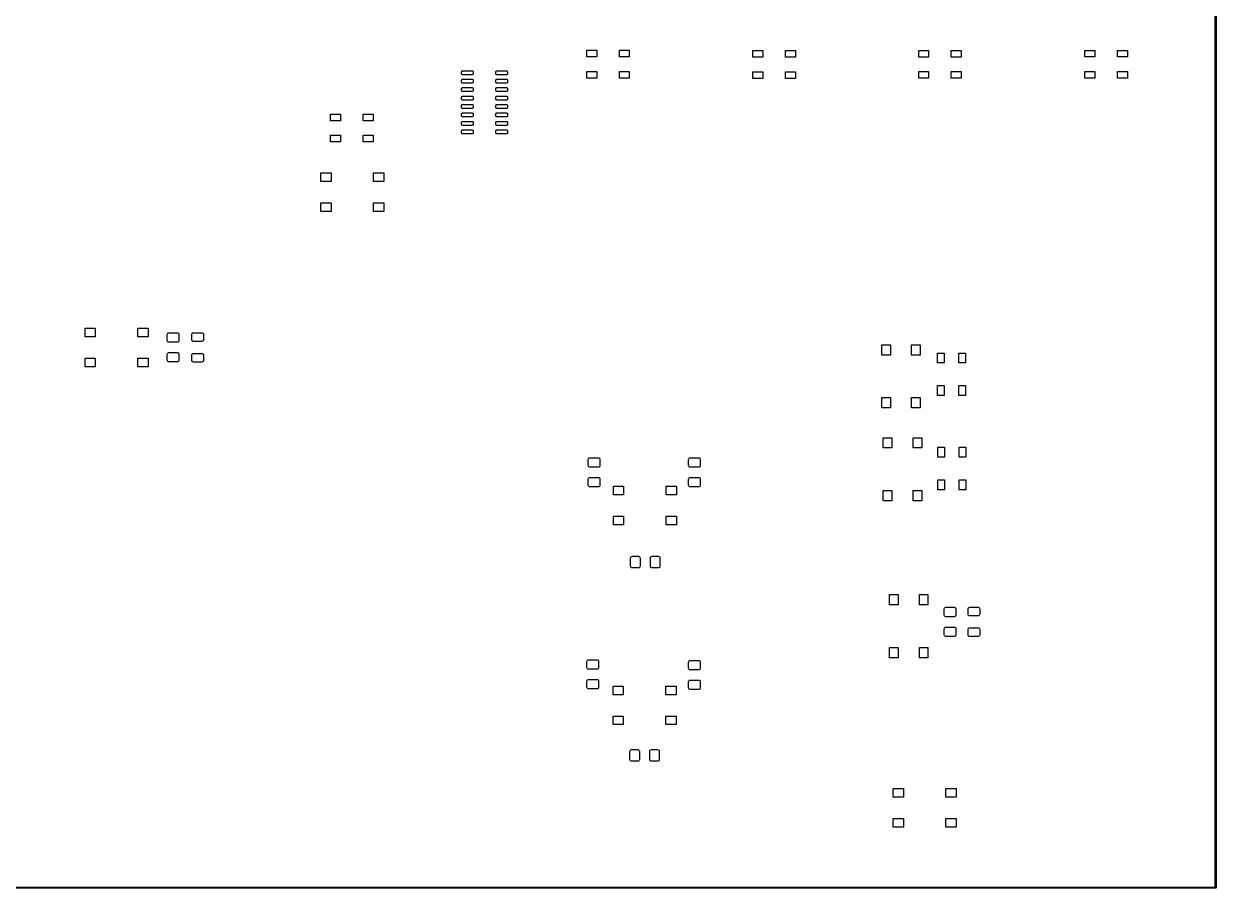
# Model space of a CAD drawing. Extents: x 119 to 479, y -311 to -51.
# Drawn here: x 299.5 to 479.1, y -311.1 to -181 of the extents above; entities that cross this region are included whole.
import ezdxf

# ---------------------------------------------------------------- set-up
doc = ezdxf.new("R2010")
doc.units = 0
doc.layers.add('BLACK', color=7, linetype='CONTINUOUS')

msp = doc.modelspace()

# ---------------------------------------------------------------- linework, layer by layer
at = {"layer": 'BLACK', "linetype": 'CONTINUOUS'}
for p, q in [((478.925, -310.925), (478.925, -51.075)), ((479.075, -51), (479.075, -311)), ((384.3, -185.97), (384.3, -184.97)), ((384.3, -184.97), (385.8, -184.97)), ((385.8, -185.97), (384.3, -185.97)), ((385.8, -184.97), (385.8, -185.97)), ((389.2, -185.97), (389.2, -184.97)), ((389.2, -184.97), (390.7, -184.97)), ((390.7, -185.97), (389.2, -185.97)), ((390.7, -184.97), (390.7, -185.97)), ((409.315, -186.01), (409.315, -185.01)), ((409.315, -185.01), (410.815, -185.01)), ((410.815, -186.01), (409.315, -186.01)), ((410.815, -185.01), (410.815, -186.01)), ((414.215, -186.01), (414.215, -185.01)), ((414.215, -185.01), (415.715, -185.01)), ((415.715, -186.01), (414.215, -186.01)), ((415.715, -185.01), (415.715, -186.01)), ((434.28, -185.99), (434.28, -184.99)), ((434.28, -184.99), (435.78, -184.99)), ((435.78, -185.99), (434.28, -185.99)), ((435.78, -184.99), (435.78, -185.99)), ((439.18, -185.99), (439.18, -184.99)), ((439.18, -184.99), (440.68, -184.99)), ((440.68, -185.99), (439.18, -185.99)), ((440.68, -184.99), (440.68, -185.99)), ((459.305, -185.985), (459.305, -184.985)), ((459.305, -184.985), (460.805, -184.985)), ((460.805, -185.985), (459.305, -185.985)), ((460.805, -184.985), (460.805, -185.985)), ((464.205, -185.985), (464.205, -184.985)), ((464.205, -184.985), (465.705, -184.985)), ((465.705, -185.985), (464.205, -185.985)), ((465.705, -184.985), (465.705, -185.985)), ((365.45, -188.205), (365.461, -188.148)), ((365.45, -188.505), (365.45, -188.205)), ((365.461, -188.562), (365.45, -188.505)), ((365.461, -188.148), (365.494, -188.099)), ((365.494, -188.099), (365.543, -188.066)), ((365.543, -188.066), (365.6, -188.055)), ((365.6, -188.055), (367.05, -188.055)), ((367.05, -188.055), (367.107, -188.066)), ((367.107, -188.066), (367.156, -188.099)), ((367.156, -188.099), (367.189, -188.148)), ((367.189, -188.148), (367.2, -188.205)), ((367.2, -188.505), (367.189, -188.562)), ((367.2, -188.205), (367.2, -188.505)), ((370.6, -188.205), (370.611, -188.148)), ((370.6, -188.505), (370.6, -188.205)), ((370.611, -188.562), (370.6, -188.505)), ((370.611, -188.148), (370.644, -188.099)), ((370.644, -188.099), (370.693, -188.066)), ((370.693, -188.066), (370.75, -188.055)), ((370.75, -188.055), (372.2, -188.055)), ((372.2, -188.055), (372.257, -188.066)), ((372.257, -188.066), (372.306, -188.099)), ((372.306, -188.099), (372.339, -188.148)), ((372.339, -188.148), (372.35, -188.205)), ((372.35, -188.505), (372.339, -188.562)), ((372.35, -188.205), (372.35, -188.505)), ((384.3, -189.17), (384.3, -188.17)), ((384.3, -188.17), (385.8, -188.17)), ((385.8, -188.17), (385.8, -189.17)), ((389.2, -189.17), (389.2, -188.17)), ((389.2, -188.17), (390.7, -188.17)), ((390.7, -188.17), (390.7, -189.17)), ((409.315, -189.21), (409.315, -188.21)), ((409.315, -188.21), (410.815, -188.21)), ((410.815, -188.21), (410.815, -189.21)), ((414.215, -189.21), (414.215, -188.21)), ((414.215, -188.21), (415.715, -188.21)), ((415.715, -188.21), (415.715, -189.21)), ((434.28, -189.19), (434.28, -188.19)), ((434.28, -188.19), (435.78, -188.19)), ((435.78, -188.19), (435.78, -189.19)), ((439.18, -189.19), (439.18, -188.19)), ((439.18, -188.19), (440.68, -188.19)), ((440.68, -188.19), (440.68, -189.19)), ((459.305, -189.185), (459.305, -188.185)), ((459.305, -188.185), (460.805, -188.185)), ((460.805, -188.185), (460.805, -189.185)), ((464.205, -189.185), (464.205, -188.185)), ((464.205, -188.185), (465.705, -188.185)), ((465.705, -188.185), (465.705, -189.185)), ((365.45, -189.475), (365.461, -189.418)), ((365.45, -189.775), (365.45, -189.475)), ((365.461, -189.832), (365.45, -189.775)), ((365.494, -188.611), (365.461, -188.562)), ((365.461, -189.418), (365.494, -189.369)), ((365.494, -189.881), (365.461, -189.832)), ((365.543, -188.644), (365.494, -188.611)), ((365.494, -189.369), (365.543, -189.336)), ((365.543, -189.914), (365.494, -189.881)), ((365.6, -188.655), (365.543, -188.644)), ((365.543, -189.336), (365.6, -189.325)), ((365.6, -189.925), (365.543, -189.914)), ((367.05, -188.655), (365.6, -188.655)), ((365.6, -189.325), (367.05, -189.325)), ((367.05, -189.925), (365.6, -189.925)), ((367.107, -188.644), (367.05, -188.655)), ((367.05, -189.325), (367.107, -189.336)), ((367.107, -189.914), (367.05, -189.925)), ((367.156, -188.611), (367.107, -188.644)), ((367.107, -189.336), (367.156, -189.369)), ((367.156, -189.881), (367.107, -189.914)), ((367.189, -188.562), (367.156, -188.611)), ((367.156, -189.369), (367.189, -189.418)), ((367.189, -189.832), (367.156, -189.881)), ((367.189, -189.418), (367.2, -189.475)), ((367.2, -189.775), (367.189, -189.832)), ((367.2, -189.475), (367.2, -189.775)), ((370.6, -189.475), (370.611, -189.418)), ((370.6, -189.775), (370.6, -189.475)), ((370.611, -189.832), (370.6, -189.775)), ((370.644, -188.611), (370.611, -188.562)), ((370.611, -189.418), (370.644, -189.369)), ((370.644, -189.881), (370.611, -189.832)), ((370.693, -188.644), (370.644, -188.611)), ((370.644, -189.369), (370.693, -189.336)), ((370.693, -189.914), (370.644, -189.881)), ((370.75, -188.655), (370.693, -188.644)), ((370.693, -189.336), (370.75, -189.325)), ((370.75, -189.925), (370.693, -189.914)), ((372.2, -188.655), (370.75, -188.655)), ((370.75, -189.325), (372.2, -189.325)), ((372.2, -189.925), (370.75, -189.925)), ((372.257, -188.644), (372.2, -188.655)), ((372.2, -189.325), (372.257, -189.336)), ((372.257, -189.914), (372.2, -189.925)), ((372.306, -188.611), (372.257, -188.644)), ((372.257, -189.336), (372.306, -189.369)), ((372.306, -189.881), (372.257, -189.914)), ((372.339, -188.562), (372.306, -188.611)), ((372.306, -189.369), (372.339, -189.418)), ((372.339, -189.832), (372.306, -189.881)), ((372.339, -189.418), (372.35, -189.475)), ((372.35, -189.775), (372.339, -189.832)), ((372.35, -189.475), (372.35, -189.775)), ((385.8, -189.17), (384.3, -189.17)), ((390.7, -189.17), (389.2, -189.17)), ((410.815, -189.21), (409.315, -189.21)), ((415.715, -189.21), (414.215, -189.21)), ((435.78, -189.19), (434.28, -189.19)), ((440.68, -189.19), (439.18, -189.19)), ((460.805, -189.185), (459.305, -189.185)), ((465.705, -189.185), (464.205, -189.185)), ((365.45, -190.745), (365.461, -190.688)), ((365.45, -191.045), (365.45, -190.745)), ((365.461, -191.102), (365.45, -191.045)), ((365.45, -192.015), (365.461, -191.958)), ((365.45, -192.315), (365.45, -192.015)), ((365.461, -190.688), (365.494, -190.639)), ((365.494, -191.151), (365.461, -191.102)), ((365.461, -191.958), (365.494, -191.909)), ((365.494, -190.639), (365.543, -190.606)), ((365.543, -191.184), (365.494, -191.151)), ((365.494, -191.909), (365.543, -191.876)), ((365.543, -190.606), (365.6, -190.595)), ((365.6, -191.195), (365.543, -191.184)), ((365.543, -191.876), (365.6, -191.865)), ((365.6, -190.595), (367.05, -190.595)), ((367.05, -191.195), (365.6, -191.195)), ((365.6, -191.865), (367.05, -191.865)), ((367.05, -190.595), (367.107, -190.606)), ((367.107, -191.184), (367.05, -191.195)), ((367.05, -191.865), (367.107, -191.876)), ((367.107, -190.606), (367.156, -190.639)), ((367.156, -191.151), (367.107, -191.184)), ((367.107, -191.876), (367.156, -191.909)), ((367.156, -190.639), (367.189, -190.688)), ((367.189, -191.102), (367.156, -191.151)), ((367.156, -191.909), (367.189, -191.958)), ((367.189, -190.688), (367.2, -190.745)), ((367.2, -191.045), (367.189, -191.102)), ((367.189, -191.958), (367.2, -192.015)), ((367.2, -190.745), (367.2, -191.045)), ((367.2, -192.015), (367.2, -192.315)), ((370.6, -190.745), (370.611, -190.688)), ((370.6, -191.045), (370.6, -190.745)), ((370.611, -191.102), (370.6, -191.045)), ((370.6, -192.015), (370.611, -191.958)), ((370.6, -192.315), (370.6, -192.015)), ((370.611, -190.688), (370.644, -190.639)), ((370.644, -191.151), (370.611, -191.102)), ((370.611, -191.958), (370.644, -191.909)), ((370.644, -190.639), (370.693, -190.606)), ((370.693, -191.184), (370.644, -191.151)), ((370.644, -191.909), (370.693, -191.876)), ((370.693, -190.606), (370.75, -190.595)), ((370.75, -191.195), (370.693, -191.184)), ((370.693, -191.876), (370.75, -191.865)), ((370.75, -190.595), (372.2, -190.595)), ((372.2, -191.195), (370.75, -191.195)), ((370.75, -191.865), (372.2, -191.865)), ((372.2, -190.595), (372.257, -190.606)), ((372.257, -191.184), (372.2, -191.195)), ((372.2, -191.865), (372.257, -191.876)), ((372.257, -190.606), (372.306, -190.639)), ((372.306, -191.151), (372.257, -191.184)), ((372.257, -191.876), (372.306, -191.909)), ((372.306, -190.639), (372.339, -190.688)), ((372.339, -191.102), (372.306, -191.151)), ((372.306, -191.909), (372.339, -191.958)), ((372.339, -190.688), (372.35, -190.745)), ((372.35, -191.045), (372.339, -191.102)), ((372.339, -191.958), (372.35, -192.015)), ((372.35, -190.745), (372.35, -191.045)), ((372.35, -192.015), (372.35, -192.315)), ((365.461, -192.372), (365.45, -192.315)), ((365.45, -193.285), (365.461, -193.228)), ((365.45, -193.585), (365.45, -193.285)), ((365.461, -193.642), (365.45, -193.585)), ((365.494, -192.421), (365.461, -192.372)), ((365.461, -193.228), (365.494, -193.179)), ((365.494, -193.691), (365.461, -193.642)), ((365.543, -192.454), (365.494, -192.421)), ((365.494, -193.179), (365.543, -193.146)), ((365.543, -193.724), (365.494, -193.691)), ((365.6, -192.465), (365.543, -192.454)), ((365.543, -193.146), (365.6, -193.135)), ((365.6, -193.735), (365.543, -193.724)), ((367.05, -192.465), (365.6, -192.465)), ((365.6, -193.135), (367.05, -193.135)), ((367.05, -193.735), (365.6, -193.735)), ((367.107, -192.454), (367.05, -192.465)), ((367.05, -193.135), (367.107, -193.146)), ((367.107, -193.724), (367.05, -193.735)), ((367.156, -192.421), (367.107, -192.454)), ((367.107, -193.146), (367.156, -193.179)), ((367.156, -193.691), (367.107, -193.724)), ((367.189, -192.372), (367.156, -192.421)), ((367.156, -193.179), (367.189, -193.228)), ((367.189, -193.642), (367.156, -193.691)), ((367.2, -192.315), (367.189, -192.372)), ((367.189, -193.228), (367.2, -193.285)), ((367.2, -193.585), (367.189, -193.642)), ((367.2, -193.285), (367.2, -193.585)), ((370.611, -192.372), (370.6, -192.315)), ((370.6, -193.285), (370.611, -193.228)), ((370.6, -193.585), (370.6, -193.285)), ((370.611, -193.642), (370.6, -193.585)), ((370.644, -192.421), (370.611, -192.372)), ((370.611, -193.228), (370.644, -193.179)), ((370.644, -193.691), (370.611, -193.642)), ((370.693, -192.454), (370.644, -192.421)), ((370.644, -193.179), (370.693, -193.146)), ((370.693, -193.724), (370.644, -193.691)), ((370.75, -192.465), (370.693, -192.454)), ((370.693, -193.146), (370.75, -193.135)), ((370.75, -193.735), (370.693, -193.724)), ((372.2, -192.465), (370.75, -192.465)), ((370.75, -193.135), (372.2, -193.135)), ((372.2, -193.735), (370.75, -193.735)), ((372.257, -192.454), (372.2, -192.465)), ((372.2, -193.135), (372.257, -193.146)), ((372.257, -193.724), (372.2, -193.735)), ((372.306, -192.421), (372.257, -192.454)), ((372.257, -193.146), (372.306, -193.179)), ((372.306, -193.691), (372.257, -193.724)), ((372.339, -192.372), (372.306, -192.421)), ((372.306, -193.179), (372.339, -193.228)), ((372.339, -193.642), (372.306, -193.691)), ((372.35, -192.315), (372.339, -192.372)), ((372.339, -193.228), (372.35, -193.285)), ((372.35, -193.585), (372.339, -193.642)), ((372.35, -193.285), (372.35, -193.585)), ((345.72, -195.57), (345.72, -194.57)), ((345.72, -194.57), (347.22, -194.57)), ((347.22, -195.57), (345.72, -195.57)), ((347.22, -194.57), (347.22, -195.57)), ((350.62, -195.57), (350.62, -194.57)), ((350.62, -194.57), (352.12, -194.57)), ((352.12, -195.57), (350.62, -195.57)), ((352.12, -194.57), (352.12, -195.57)), ((365.45, -194.555), (365.461, -194.498)), ((365.45, -194.855), (365.45, -194.555)), ((365.461, -194.912), (365.45, -194.855)), ((365.461, -194.498), (365.494, -194.449)), ((365.494, -194.961), (365.461, -194.912)), ((365.494, -194.449), (365.543, -194.416)), ((365.543, -194.994), (365.494, -194.961)), ((365.494, -195.719), (365.543, -195.686)), ((365.543, -194.416), (365.6, -194.405)), ((365.6, -195.005), (365.543, -194.994)), ((365.543, -195.686), (365.6, -195.675)), ((365.6, -194.405), (367.05, -194.405)), ((367.05, -195.005), (365.6, -195.005)), ((365.6, -195.675), (367.05, -195.675)), ((367.05, -194.405), (367.107, -194.416)), ((367.107, -194.994), (367.05, -195.005)), ((367.05, -195.675), (367.107, -195.686)), ((367.107, -194.416), (367.156, -194.449)), ((367.156, -194.961), (367.107, -194.994)), ((367.107, -195.686), (367.156, -195.719)), ((367.156, -194.449), (367.189, -194.498)), ((367.189, -194.912), (367.156, -194.961)), ((367.189, -194.498), (367.2, -194.555)), ((367.2, -194.855), (367.189, -194.912)), ((367.2, -194.555), (367.2, -194.855)), ((370.6, -194.555), (370.611, -194.498)), ((370.6, -194.855), (370.6, -194.555)), ((370.611, -194.912), (370.6, -194.855)), ((370.611, -194.498), (370.644, -194.449)), ((370.644, -194.961), (370.611, -194.912)), ((370.644, -194.449), (370.693, -194.416)), ((370.693, -194.994), (370.644, -194.961)), ((370.644, -195.719), (370.693, -195.686)), ((370.693, -194.416), (370.75, -194.405)), ((370.75, -195.005), (370.693, -194.994)), ((370.693, -195.686), (370.75, -195.675)), ((370.75, -194.405), (372.2, -194.405)), ((372.2, -195.005), (370.75, -195.005)), ((370.75, -195.675), (372.2, -195.675)), ((372.2, -194.405), (372.257, -194.416)), ((372.257, -194.994), (372.2, -195.005)), ((372.2, -195.675), (372.257, -195.686)), ((372.257, -194.416), (372.306, -194.449)), ((372.306, -194.961), (372.257, -194.994)), ((372.257, -195.686), (372.306, -195.719)), ((372.306, -194.449), (372.339, -194.498)), ((372.339, -194.912), (372.306, -194.961)), ((372.339, -194.498), (372.35, -194.555)), ((372.35, -194.855), (372.339, -194.912)), ((372.35, -194.555), (372.35, -194.855)), ((365.45, -195.825), (365.461, -195.768)), ((365.45, -196.125), (365.45, -195.825)), ((365.461, -196.182), (365.45, -196.125)), ((365.45, -197.095), (365.461, -197.038)), ((365.45, -197.395), (365.45, -197.095)), ((365.461, -197.452), (365.45, -197.395)), ((365.461, -195.768), (365.494, -195.719)), ((365.494, -196.231), (365.461, -196.182)), ((365.461, -197.038), (365.494, -196.989)), ((365.494, -197.501), (365.461, -197.452)), ((365.543, -196.264), (365.494, -196.231)), ((365.494, -196.989), (365.543, -196.956)), ((365.543, -197.534), (365.494, -197.501)), ((365.6, -196.275), (365.543, -196.264)), ((365.543, -196.956), (365.6, -196.945)), ((367.05, -196.275), (365.6, -196.275)), ((365.6, -196.945), (367.05, -196.945)), ((367.107, -196.264), (367.05, -196.275)), ((367.05, -196.945), (367.107, -196.956)), ((367.156, -196.231), (367.107, -196.264)), ((367.107, -196.956), (367.156, -196.989)), ((367.156, -197.501), (367.107, -197.534)), ((367.156, -195.719), (367.189, -195.768)), ((367.189, -196.182), (367.156, -196.231)), ((367.156, -196.989), (367.189, -197.038)), ((367.189, -197.452), (367.156, -197.501)), ((367.189, -195.768), (367.2, -195.825)), ((367.2, -196.125), (367.189, -196.182)), ((367.189, -197.038), (367.2, -197.095)), ((367.2, -197.395), (367.189, -197.452)), ((367.2, -195.825), (367.2, -196.125)), ((367.2, -197.095), (367.2, -197.395)), ((370.6, -195.825), (370.611, -195.768)), ((370.6, -196.125), (370.6, -195.825)), ((370.611, -196.182), (370.6, -196.125)), ((370.6, -197.095), (370.611, -197.038)), ((370.6, -197.395), (370.6, -197.095)), ((370.611, -197.452), (370.6, -197.395)), ((370.611, -195.768), (370.644, -195.719)), ((370.644, -196.231), (370.611, -196.182)), ((370.611, -197.038), (370.644, -196.989)), ((370.644, -197.501), (370.611, -197.452)), ((370.693, -196.264), (370.644, -196.231)), ((370.644, -196.989), (370.693, -196.956)), ((370.693, -197.534), (370.644, -197.501)), ((370.75, -196.275), (370.693, -196.264)), ((370.693, -196.956), (370.75, -196.945)), ((372.2, -196.275), (370.75, -196.275)), ((370.75, -196.945), (372.2, -196.945)), ((372.257, -196.264), (372.2, -196.275)), ((372.2, -196.945), (372.257, -196.956)), ((372.306, -196.231), (372.257, -196.264)), ((372.257, -196.956), (372.306, -196.989)), ((372.306, -197.501), (372.257, -197.534)), ((372.306, -195.719), (372.339, -195.768)), ((372.339, -196.182), (372.306, -196.231)), ((372.306, -196.989), (372.339, -197.038)), ((372.339, -197.452), (372.306, -197.501)), ((372.339, -195.768), (372.35, -195.825)), ((372.35, -196.125), (372.339, -196.182)), ((372.339, -197.038), (372.35, -197.095)), ((372.35, -197.395), (372.339, -197.452)), ((372.35, -195.825), (372.35, -196.125)), ((372.35, -197.095), (372.35, -197.395)), ((345.72, -198.77), (345.72, -197.77)), ((345.72, -197.77), (347.22, -197.77)), ((347.22, -198.77), (345.72, -198.77)), ((347.22, -197.77), (347.22, -198.77)), ((350.62, -198.77), (350.62, -197.77)), ((350.62, -197.77), (352.12, -197.77)), ((352.12, -198.77), (350.62, -198.77)), ((352.12, -197.77), (352.12, -198.77)), ((365.6, -197.545), (365.543, -197.534)), ((367.05, -197.545), (365.6, -197.545)), ((367.107, -197.534), (367.05, -197.545)), ((370.75, -197.545), (370.693, -197.534)), ((372.2, -197.545), (370.75, -197.545)), ((372.257, -197.534), (372.2, -197.545)), ((344.23, -204.73), (344.23, -203.43)), ((344.23, -203.43), (345.78, -203.43)), ((345.78, -203.43), (345.78, -204.73)), ((352.18, -204.73), (352.18, -203.43)), ((352.18, -203.43), (353.73, -203.43)), ((353.73, -203.43), (353.73, -204.73)), ((345.78, -204.73), (344.23, -204.73)), ((353.73, -204.73), (352.18, -204.73)), ((344.23, -209.23), (344.23, -207.93)), ((344.23, -207.93), (345.78, -207.93)), ((345.78, -207.93), (345.78, -209.23)), ((352.18, -209.23), (352.18, -207.93)), ((352.18, -207.93), (353.73, -207.93)), ((353.73, -207.93), (353.73, -209.23)), ((345.78, -209.23), (344.23, -209.23)), ((353.73, -209.23), (352.18, -209.23)), ((308.738, -228.102), (308.738, -226.802)), ((308.738, -226.802), (310.288, -226.802)), ((310.288, -226.802), (310.288, -228.102)), ((316.688, -228.102), (316.688, -226.802)), ((316.688, -226.802), (318.238, -226.802)), ((318.238, -226.802), (318.238, -228.102)), ((321.125, -227.738), (321.144, -227.642)), ((321.125, -228.662), (321.125, -227.738)), ((321.144, -227.642), (321.198, -227.561)), ((321.198, -227.561), (321.279, -227.507)), ((321.279, -227.507), (321.375, -227.487)), ((321.375, -227.487), (322.625, -227.487)), ((322.625, -227.487), (322.721, -227.507)), ((322.721, -227.507), (322.802, -227.561)), ((322.802, -227.561), (322.856, -227.642)), ((322.856, -227.642), (322.875, -227.738)), ((322.875, -227.738), (322.875, -228.662)), ((324.825, -227.75), (324.844, -227.654)), ((324.825, -228.55), (324.825, -227.75)), ((324.844, -227.654), (324.898, -227.573)), ((324.898, -227.573), (324.979, -227.519)), ((324.979, -227.519), (325.075, -227.5)), ((325.075, -227.5), (326.325, -227.5)), ((326.325, -227.5), (326.421, -227.519)), ((326.421, -227.519), (326.502, -227.573)), ((326.502, -227.573), (326.556, -227.654)), ((326.556, -227.654), (326.575, -227.75)), ((326.575, -227.75), (326.575, -228.55)), ((310.288, -228.102), (308.738, -228.102)), ((318.238, -228.102), (316.688, -228.102)), ((321.144, -228.758), (321.125, -228.662)), ((321.198, -228.839), (321.144, -228.758)), ((321.279, -228.893), (321.198, -228.839)), ((321.375, -228.912), (321.279, -228.893)), ((322.625, -228.912), (321.375, -228.912)), ((322.721, -228.893), (322.625, -228.912)), ((322.802, -228.839), (322.721, -228.893)), ((322.856, -228.758), (322.802, -228.839)), ((322.875, -228.662), (322.856, -228.758)), ((324.844, -228.646), (324.825, -228.55)), ((324.898, -228.727), (324.844, -228.646)), ((324.979, -228.781), (324.898, -228.727)), ((325.075, -228.8), (324.979, -228.781)), ((326.325, -228.8), (325.075, -228.8)), ((326.421, -228.781), (326.325, -228.8)), ((326.502, -228.727), (326.421, -228.781)), ((326.556, -228.646), (326.502, -228.727)), ((326.575, -228.55), (326.556, -228.646)), ((428.72, -230.84), (428.72, -229.29)), ((428.72, -229.29), (430.02, -229.29)), ((430.02, -229.29), (430.02, -230.84)), ((433.22, -230.84), (433.22, -229.29)), ((433.22, -229.29), (434.52, -229.29)), ((434.52, -229.29), (434.52, -230.84)), ((308.738, -232.602), (308.738, -231.302)), ((308.738, -231.302), (310.288, -231.302)), ((310.288, -231.302), (310.288, -232.602)), ((316.688, -232.602), (316.688, -231.302)), ((316.688, -231.302), (318.238, -231.302)), ((318.238, -231.302), (318.238, -232.602)), ((321.125, -230.713), (321.144, -230.617)), ((321.125, -231.637), (321.125, -230.713)), ((321.144, -230.617), (321.198, -230.536)), ((321.198, -230.536), (321.279, -230.482)), ((321.279, -230.482), (321.375, -230.462)), ((321.375, -230.462), (322.625, -230.462)), ((322.625, -230.462), (322.721, -230.482)), ((322.721, -230.482), (322.802, -230.536)), ((322.802, -230.536), (322.856, -230.617)), ((322.856, -230.617), (322.875, -230.713)), ((322.875, -230.713), (322.875, -231.637)), ((324.825, -230.85), (324.844, -230.754)), ((324.825, -231.65), (324.825, -230.85)), ((324.844, -230.754), (324.898, -230.673)), ((324.898, -230.673), (324.979, -230.619)), ((324.979, -230.619), (325.075, -230.6)), ((325.075, -230.6), (326.325, -230.6)), ((326.325, -230.6), (326.421, -230.619)), ((326.421, -230.619), (326.502, -230.673)), ((326.502, -230.673), (326.556, -230.754)), ((326.556, -230.754), (326.575, -230.85)), ((326.575, -230.85), (326.575, -231.65)), ((430.02, -230.84), (428.72, -230.84)), ((434.52, -230.84), (433.22, -230.84)), ((437.13, -232.04), (437.13, -230.54)), ((437.13, -230.54), (438.13, -230.54)), ((438.13, -230.54), (438.13, -232.04)), ((440.33, -232.04), (440.33, -230.54)), ((440.33, -230.54), (441.33, -230.54)), ((441.33, -230.54), (441.33, -232.04)), ((310.288, -232.602), (308.738, -232.602)), ((318.238, -232.602), (316.688, -232.602)), ((321.144, -231.733), (321.125, -231.637)), ((321.198, -231.814), (321.144, -231.733)), ((321.279, -231.868), (321.198, -231.814)), ((321.375, -231.887), (321.279, -231.868)), ((322.625, -231.887), (321.375, -231.887)), ((322.721, -231.868), (322.625, -231.887)), ((322.802, -231.814), (322.721, -231.868)), ((322.856, -231.733), (322.802, -231.814)), ((322.875, -231.637), (322.856, -231.733)), ((324.844, -231.746), (324.825, -231.65)), ((324.898, -231.827), (324.844, -231.746)), ((324.979, -231.881), (324.898, -231.827)), ((325.075, -231.9), (324.979, -231.881)), ((326.325, -231.9), (325.075, -231.9)), ((326.421, -231.881), (326.325, -231.9)), ((326.502, -231.827), (326.421, -231.881)), ((326.556, -231.746), (326.502, -231.827)), ((326.575, -231.65), (326.556, -231.746)), ((438.13, -232.04), (437.13, -232.04)), ((441.33, -232.04), (440.33, -232.04)), ((437.13, -236.94), (437.13, -235.44)), ((437.13, -235.44), (438.13, -235.44)), ((438.13, -236.94), (437.13, -236.94)), ((438.13, -235.44), (438.13, -236.94)), ((440.33, -236.94), (440.33, -235.44)), ((440.33, -235.44), (441.33, -235.44)), ((441.33, -236.94), (440.33, -236.94)), ((441.33, -235.44), (441.33, -236.94)), ((428.72, -238.79), (428.72, -237.24)), ((428.72, -237.24), (430.02, -237.24)), ((430.02, -238.79), (428.72, -238.79)), ((430.02, -237.24), (430.02, -238.79)), ((433.22, -238.79), (433.22, -237.24)), ((433.22, -237.24), (434.52, -237.24)), ((434.52, -238.79), (433.22, -238.79)), ((434.52, -237.24), (434.52, -238.79)), ((428.95, -244.83), (428.95, -243.28)), ((428.95, -243.28), (430.25, -243.28)), ((430.25, -243.28), (430.25, -244.83)), ((433.45, -244.83), (433.45, -243.28)), ((433.45, -243.28), (434.75, -243.28)), ((434.75, -243.28), (434.75, -244.83)), ((430.25, -244.83), (428.95, -244.83)), ((434.75, -244.83), (433.45, -244.83)), ((437.17, -246.21), (437.17, -244.71)), ((437.17, -244.71), (438.17, -244.71)), ((438.17, -244.71), (438.17, -246.21)), ((440.37, -246.21), (440.37, -244.71)), ((440.37, -244.71), (441.37, -244.71)), ((441.37, -244.71), (441.37, -246.21)), ((384.525, -246.55), (384.544, -246.454)), ((384.525, -247.475), (384.525, -246.55)), ((384.544, -247.571), (384.525, -247.475)), ((384.544, -246.454), (384.598, -246.373)), ((384.598, -247.652), (384.544, -247.571)), ((384.598, -246.373), (384.679, -246.319)), ((384.679, -247.706), (384.598, -247.652)), ((384.679, -246.319), (384.775, -246.3)), ((384.775, -247.725), (384.679, -247.706)), ((384.775, -246.3), (386.025, -246.3)), ((386.025, -247.725), (384.775, -247.725)), ((386.025, -246.3), (386.121, -246.319)), ((386.121, -247.706), (386.025, -247.725)), ((386.121, -246.319), (386.202, -246.373)), ((386.202, -247.652), (386.121, -247.706)), ((386.202, -246.373), (386.256, -246.454)), ((386.256, -247.571), (386.202, -247.652)), ((386.256, -246.454), (386.275, -246.55)), ((386.275, -247.475), (386.256, -247.571)), ((386.275, -246.55), (386.275, -247.475)), ((399.625, -246.55), (399.644, -246.454)), ((399.625, -247.475), (399.625, -246.55)), ((399.644, -247.571), (399.625, -247.475)), ((399.644, -246.454), (399.698, -246.373)), ((399.698, -247.652), (399.644, -247.571)), ((399.698, -246.373), (399.779, -246.319)), ((399.779, -247.706), (399.698, -247.652)), ((399.779, -246.319), (399.875, -246.3)), ((399.875, -247.725), (399.779, -247.706)), ((399.875, -246.3), (401.125, -246.3)), ((401.125, -247.725), (399.875, -247.725)), ((401.125, -246.3), (401.221, -246.319)), ((401.221, -247.706), (401.125, -247.725)), ((401.221, -246.319), (401.302, -246.373)), ((401.302, -247.652), (401.221, -247.706)), ((401.302, -246.373), (401.356, -246.454)), ((401.356, -247.571), (401.302, -247.652)), ((401.356, -246.454), (401.375, -246.55)), ((401.375, -247.475), (401.356, -247.571)), ((401.375, -246.55), (401.375, -247.475)), ((438.17, -246.21), (437.17, -246.21)), ((441.37, -246.21), (440.37, -246.21)), ((384.525, -249.525), (384.544, -249.429)), ((384.525, -250.45), (384.525, -249.525)), ((384.544, -249.429), (384.598, -249.348)), ((384.598, -249.348), (384.679, -249.294)), ((384.679, -249.294), (384.775, -249.275)), ((384.775, -249.275), (386.025, -249.275)), ((386.025, -249.275), (386.121, -249.294)), ((386.121, -249.294), (386.202, -249.348)), ((386.202, -249.348), (386.256, -249.429)), ((386.256, -249.429), (386.275, -249.525)), ((386.275, -249.525), (386.275, -250.45)), ((399.625, -249.525), (399.644, -249.429)), ((399.625, -250.45), (399.625, -249.525)), ((399.644, -249.429), (399.698, -249.348)), ((399.698, -249.348), (399.779, -249.294)), ((399.779, -249.294), (399.875, -249.275)), ((399.875, -249.275), (401.125, -249.275)), ((401.125, -249.275), (401.221, -249.294)), ((401.221, -249.294), (401.302, -249.348)), ((401.302, -249.348), (401.356, -249.429)), ((401.356, -249.429), (401.375, -249.525)), ((401.375, -249.525), (401.375, -250.45)), ((384.544, -250.546), (384.525, -250.45)), ((384.598, -250.627), (384.544, -250.546)), ((384.679, -250.681), (384.598, -250.627)), ((384.775, -250.7), (384.679, -250.681)), ((386.025, -250.7), (384.775, -250.7)), ((386.121, -250.681), (386.025, -250.7)), ((386.202, -250.627), (386.121, -250.681)), ((386.256, -250.546), (386.202, -250.627)), ((386.275, -250.45), (386.256, -250.546)), ((388.3, -251.9), (388.3, -250.6)), ((388.3, -250.6), (389.85, -250.6)), ((389.85, -250.6), (389.85, -251.9)), ((396.25, -251.9), (396.25, -250.6)), ((396.25, -250.6), (397.8, -250.6)), ((397.8, -250.6), (397.8, -251.9)), ((399.644, -250.546), (399.625, -250.45)), ((399.698, -250.627), (399.644, -250.546)), ((399.779, -250.681), (399.698, -250.627)), ((399.875, -250.7), (399.779, -250.681)), ((401.125, -250.7), (399.875, -250.7)), ((401.221, -250.681), (401.125, -250.7)), ((401.302, -250.627), (401.221, -250.681)), ((401.356, -250.546), (401.302, -250.627)), ((401.375, -250.45), (401.356, -250.546)), ((428.95, -252.78), (428.95, -251.23)), ((428.95, -251.23), (430.25, -251.23)), ((430.25, -251.23), (430.25, -252.78)), ((433.45, -252.78), (433.45, -251.23)), ((433.45, -251.23), (434.75, -251.23)), ((434.75, -251.23), (434.75, -252.78)), ((437.17, -251.11), (437.17, -249.61)), ((437.17, -249.61), (438.17, -249.61)), ((438.17, -251.11), (437.17, -251.11)), ((438.17, -249.61), (438.17, -251.11)), ((440.37, -251.11), (440.37, -249.61)), ((440.37, -249.61), (441.37, -249.61)), ((441.37, -251.11), (440.37, -251.11)), ((441.37, -249.61), (441.37, -251.11)), ((389.85, -251.9), (388.3, -251.9)), ((397.8, -251.9), (396.25, -251.9)), ((430.25, -252.78), (428.95, -252.78)), ((434.75, -252.78), (433.45, -252.78)), ((388.3, -256.4), (388.3, -255.1)), ((388.3, -255.1), (389.85, -255.1)), ((389.85, -256.4), (388.3, -256.4)), ((389.85, -255.1), (389.85, -256.4)), ((396.25, -256.4), (396.25, -255.1)), ((396.25, -255.1), (397.8, -255.1)), ((397.8, -256.4), (396.25, -256.4)), ((397.8, -255.1), (397.8, -256.4)), ((390.9, -261.375), (390.919, -261.279)), ((390.9, -262.625), (390.9, -261.375)), ((390.919, -261.279), (390.973, -261.198)), ((390.973, -261.198), (391.054, -261.144)), ((391.054, -261.144), (391.15, -261.125)), ((391.15, -261.125), (392.075, -261.125)), ((392.075, -261.125), (392.171, -261.144)), ((392.171, -261.144), (392.252, -261.198)), ((392.252, -261.198), (392.306, -261.279)), ((392.306, -261.279), (392.325, -261.375)), ((392.325, -261.375), (392.325, -262.625)), ((393.875, -261.375), (393.894, -261.279)), ((393.875, -262.625), (393.875, -261.375)), ((393.894, -261.279), (393.948, -261.198)), ((393.948, -261.198), (394.029, -261.144)), ((394.029, -261.144), (394.125, -261.125)), ((394.125, -261.125), (395.05, -261.125)), ((395.05, -261.125), (395.146, -261.144)), ((395.146, -261.144), (395.227, -261.198)), ((395.227, -261.198), (395.281, -261.279)), ((395.281, -261.279), (395.3, -261.375)), ((395.3, -261.375), (395.3, -262.625)), ((390.919, -262.721), (390.9, -262.625)), ((390.973, -262.802), (390.919, -262.721)), ((391.054, -262.856), (390.973, -262.802)), ((391.15, -262.875), (391.054, -262.856)), ((392.075, -262.875), (391.15, -262.875)), ((392.171, -262.856), (392.075, -262.875)), ((392.252, -262.802), (392.171, -262.856)), ((392.306, -262.721), (392.252, -262.802)), ((392.325, -262.625), (392.306, -262.721)), ((393.894, -262.721), (393.875, -262.625)), ((393.948, -262.802), (393.894, -262.721)), ((394.029, -262.856), (393.948, -262.802)), ((394.125, -262.875), (394.029, -262.856)), ((395.05, -262.875), (394.125, -262.875)), ((395.146, -262.856), (395.05, -262.875)), ((395.227, -262.802), (395.146, -262.856)), ((395.281, -262.721), (395.227, -262.802)), ((395.3, -262.625), (395.281, -262.721)), ((429.88, -268.45), (429.88, -266.9)), ((429.88, -266.9), (431.18, -266.9)), ((431.18, -266.9), (431.18, -268.45)), ((434.38, -268.45), (434.38, -266.9)), ((434.38, -266.9), (435.68, -266.9)), ((435.68, -266.9), (435.68, -268.45)), ((431.18, -268.45), (429.88, -268.45)), ((435.68, -268.45), (434.38, -268.45)), ((438.125, -269.05), (438.144, -268.954)), ((438.125, -269.975), (438.125, -269.05)), ((438.144, -268.954), (438.198, -268.873)), ((438.198, -268.873), (438.279, -268.819)), ((438.279, -268.819), (438.375, -268.8)), ((438.375, -268.8), (439.625, -268.8)), ((439.625, -268.8), (439.721, -268.819)), ((439.721, -268.819), (439.802, -268.873)), ((439.802, -268.873), (439.856, -268.954)), ((439.856, -268.954), (439.875, -269.05)), ((439.875, -269.05), (439.875, -269.975)), ((441.725, -269.05), (441.744, -268.954)), ((441.725, -269.85), (441.725, -269.05)), ((441.744, -268.954), (441.798, -268.873)), ((441.798, -268.873), (441.879, -268.819)), ((441.879, -268.819), (441.975, -268.8)), ((441.975, -268.8), (443.225, -268.8)), ((443.225, -268.8), (443.321, -268.819)), ((443.321, -268.819), (443.402, -268.873)), ((443.402, -268.873), (443.456, -268.954)), ((443.456, -268.954), (443.475, -269.05)), ((443.475, -269.05), (443.475, -269.85)), ((438.144, -270.071), (438.125, -269.975)), ((438.198, -270.152), (438.144, -270.071)), ((438.279, -270.206), (438.198, -270.152)), ((438.375, -270.225), (438.279, -270.206)), ((439.625, -270.225), (438.375, -270.225)), ((439.721, -270.206), (439.625, -270.225)), ((439.802, -270.152), (439.721, -270.206)), ((439.856, -270.071), (439.802, -270.152)), ((439.875, -269.975), (439.856, -270.071)), ((441.744, -269.946), (441.725, -269.85)), ((441.798, -270.027), (441.744, -269.946)), ((441.879, -270.081), (441.798, -270.027)), ((441.975, -270.1), (441.879, -270.081)), ((443.225, -270.1), (441.975, -270.1)), ((443.321, -270.081), (443.225, -270.1)), ((443.402, -270.027), (443.321, -270.081)), ((443.456, -269.946), (443.402, -270.027)), ((443.475, -269.85), (443.456, -269.946)), ((438.125, -272.025), (438.144, -271.929)), ((438.125, -272.95), (438.125, -272.025)), ((438.144, -271.929), (438.198, -271.848)), ((438.198, -271.848), (438.279, -271.794)), ((438.279, -271.794), (438.375, -271.775)), ((438.375, -271.775), (439.625, -271.775)), ((439.625, -271.775), (439.721, -271.794)), ((439.721, -271.794), (439.802, -271.848)), ((439.802, -271.848), (439.856, -271.929)), ((439.856, -271.929), (439.875, -272.025)), ((439.875, -272.025), (439.875, -272.95)), ((441.725, -272.15), (441.744, -272.054)), ((441.725, -272.95), (441.725, -272.15)), ((441.744, -272.054), (441.798, -271.973)), ((441.798, -271.973), (441.879, -271.919)), ((441.879, -271.919), (441.975, -271.9)), ((441.975, -271.9), (443.225, -271.9)), ((443.225, -271.9), (443.321, -271.919)), ((443.321, -271.919), (443.402, -271.973)), ((443.402, -271.973), (443.456, -272.054)), ((443.456, -272.054), (443.475, -272.15)), ((443.475, -272.15), (443.475, -272.95)), ((438.144, -273.046), (438.125, -272.95)), ((438.198, -273.127), (438.144, -273.046)), ((438.279, -273.181), (438.198, -273.127)), ((438.375, -273.2), (438.279, -273.181)), ((439.625, -273.2), (438.375, -273.2)), ((439.721, -273.181), (439.625, -273.2)), ((439.802, -273.127), (439.721, -273.181)), ((439.856, -273.046), (439.802, -273.127)), ((439.875, -272.95), (439.856, -273.046)), ((441.744, -273.046), (441.725, -272.95)), ((441.798, -273.127), (441.744, -273.046)), ((441.879, -273.181), (441.798, -273.127)), ((441.975, -273.2), (441.879, -273.181)), ((443.225, -273.2), (441.975, -273.2)), ((443.321, -273.181), (443.225, -273.2)), ((443.402, -273.127), (443.321, -273.181)), ((443.456, -273.046), (443.402, -273.127)), ((443.475, -272.95), (443.456, -273.046)), ((429.88, -276.4), (429.88, -274.85)), ((429.88, -274.85), (431.18, -274.85)), ((431.18, -276.4), (429.88, -276.4)), ((431.18, -274.85), (431.18, -276.4)), ((434.38, -276.4), (434.38, -274.85)), ((434.38, -274.85), (435.68, -274.85)), ((435.68, -276.4), (434.38, -276.4)), ((435.68, -274.85), (435.68, -276.4)), ((384.325, -276.95), (384.344, -276.854)), ((384.325, -277.875), (384.325, -276.95)), ((384.344, -277.971), (384.325, -277.875)), ((384.344, -276.854), (384.398, -276.773)), ((384.398, -278.052), (384.344, -277.971)), ((384.398, -276.773), (384.479, -276.719)), ((384.479, -278.106), (384.398, -278.052)), ((384.479, -276.719), (384.575, -276.7)), ((384.575, -278.125), (384.479, -278.106)), ((384.575, -276.7), (385.825, -276.7)), ((385.825, -278.125), (384.575, -278.125)), ((385.825, -276.7), (385.921, -276.719)), ((385.921, -278.106), (385.825, -278.125)), ((385.921, -276.719), (386.002, -276.773)), ((386.002, -278.052), (385.921, -278.106)), ((386.002, -276.773), (386.056, -276.854)), ((386.056, -277.971), (386.002, -278.052)), ((386.056, -276.854), (386.075, -276.95)), ((386.075, -277.875), (386.056, -277.971)), ((386.075, -276.95), (386.075, -277.875)), ((399.625, -277.05), (399.644, -276.954)), ((399.625, -277.975), (399.625, -277.05)), ((399.644, -278.071), (399.625, -277.975)), ((399.644, -276.954), (399.698, -276.873)), ((399.698, -278.152), (399.644, -278.071)), ((399.698, -276.873), (399.779, -276.819)), ((399.779, -278.206), (399.698, -278.152)), ((399.779, -276.819), (399.875, -276.8)), ((399.875, -278.225), (399.779, -278.206)), ((399.875, -276.8), (401.125, -276.8)), ((401.125, -278.225), (399.875, -278.225)), ((401.125, -276.8), (401.221, -276.819)), ((401.221, -278.206), (401.125, -278.225)), ((401.221, -276.819), (401.302, -276.873)), ((401.302, -278.152), (401.221, -278.206)), ((401.302, -276.873), (401.356, -276.954)), ((401.356, -278.071), (401.302, -278.152)), ((401.356, -276.954), (401.375, -277.05)), ((401.375, -277.975), (401.356, -278.071)), ((401.375, -277.05), (401.375, -277.975)), ((384.325, -279.925), (384.344, -279.829)), ((384.325, -280.85), (384.325, -279.925)), ((384.344, -279.829), (384.398, -279.748)), ((384.398, -279.748), (384.479, -279.694)), ((384.479, -279.694), (384.575, -279.675)), ((384.575, -279.675), (385.825, -279.675)), ((385.825, -279.675), (385.921, -279.694)), ((385.921, -279.694), (386.002, -279.748)), ((386.002, -279.748), (386.056, -279.829)), ((386.056, -279.829), (386.075, -279.925)), ((386.075, -279.925), (386.075, -280.85)), ((399.625, -280.025), (399.644, -279.929)), ((399.625, -280.95), (399.625, -280.025)), ((399.644, -279.929), (399.698, -279.848)), ((399.698, -279.848), (399.779, -279.794)), ((399.779, -279.794), (399.875, -279.775)), ((399.875, -279.775), (401.125, -279.775)), ((401.125, -279.775), (401.221, -279.794)), ((401.221, -279.794), (401.302, -279.848)), ((401.302, -279.848), (401.356, -279.929)), ((401.356, -279.929), (401.375, -280.025)), ((401.375, -280.025), (401.375, -280.95)), ((384.344, -280.946), (384.325, -280.85)), ((384.398, -281.027), (384.344, -280.946)), ((384.479, -281.081), (384.398, -281.027)), ((384.575, -281.1), (384.479, -281.081)), ((385.825, -281.1), (384.575, -281.1)), ((385.921, -281.081), (385.825, -281.1)), ((386.002, -281.027), (385.921, -281.081)), ((386.056, -280.946), (386.002, -281.027)), ((386.075, -280.85), (386.056, -280.946)), ((388.25, -281.97), (388.25, -280.67)), ((388.25, -280.67), (389.8, -280.67)), ((389.8, -280.67), (389.8, -281.97)), ((396.2, -281.97), (396.2, -280.67)), ((396.2, -280.67), (397.75, -280.67)), ((397.75, -280.67), (397.75, -281.97)), ((399.644, -281.046), (399.625, -280.95)), ((399.698, -281.127), (399.644, -281.046)), ((399.779, -281.181), (399.698, -281.127)), ((399.875, -281.2), (399.779, -281.181)), ((401.125, -281.2), (399.875, -281.2)), ((401.221, -281.181), (401.125, -281.2)), ((401.302, -281.127), (401.221, -281.181)), ((401.356, -281.046), (401.302, -281.127)), ((401.375, -280.95), (401.356, -281.046)), ((389.8, -281.97), (388.25, -281.97)), ((397.75, -281.97), (396.2, -281.97)), ((388.25, -286.47), (388.25, -285.17)), ((388.25, -285.17), (389.8, -285.17)), ((389.8, -285.17), (389.8, -286.47)), ((396.2, -286.47), (396.2, -285.17)), ((396.2, -285.17), (397.75, -285.17)), ((397.75, -285.17), (397.75, -286.47)), ((389.8, -286.47), (388.25, -286.47)), ((397.75, -286.47), (396.2, -286.47)), ((390.8, -290.475), (390.819, -290.379)), ((390.8, -291.725), (390.8, -290.475)), ((390.819, -290.379), (390.873, -290.298)), ((390.873, -290.298), (390.954, -290.244)), ((390.954, -290.244), (391.05, -290.225)), ((391.05, -290.225), (391.975, -290.225)), ((391.975, -290.225), (392.071, -290.244)), ((392.071, -290.244), (392.152, -290.298)), ((392.152, -290.298), (392.206, -290.379)), ((392.206, -290.379), (392.225, -290.475)), ((392.225, -290.475), (392.225, -291.725)), ((393.775, -290.475), (393.794, -290.379)), ((393.775, -291.725), (393.775, -290.475)), ((393.794, -290.379), (393.848, -290.298)), ((393.848, -290.298), (393.929, -290.244)), ((393.929, -290.244), (394.025, -290.225)), ((394.025, -290.225), (394.95, -290.225)), ((394.95, -290.225), (395.046, -290.244)), ((395.046, -290.244), (395.127, -290.298)), ((395.127, -290.298), (395.181, -290.379)), ((395.181, -290.379), (395.2, -290.475)), ((395.2, -290.475), (395.2, -291.725)), ((390.819, -291.821), (390.8, -291.725)), ((390.873, -291.902), (390.819, -291.821)), ((390.954, -291.956), (390.873, -291.902)), ((391.05, -291.975), (390.954, -291.956)), ((391.975, -291.975), (391.05, -291.975)), ((392.071, -291.956), (391.975, -291.975)), ((392.152, -291.902), (392.071, -291.956)), ((392.206, -291.821), (392.152, -291.902)), ((392.225, -291.725), (392.206, -291.821)), ((393.794, -291.821), (393.775, -291.725)), ((393.848, -291.902), (393.794, -291.821)), ((393.929, -291.956), (393.848, -291.902)), ((394.025, -291.975), (393.929, -291.956)), ((394.95, -291.975), (394.025, -291.975)), ((395.046, -291.956), (394.95, -291.975)), ((395.127, -291.902), (395.046, -291.956)), ((395.181, -291.821), (395.127, -291.902)), ((395.2, -291.725), (395.181, -291.821)), ((430.42, -297.394), (430.42, -296.094)), ((430.42, -296.094), (431.97, -296.094)), ((431.97, -296.094), (431.97, -297.394)), ((438.37, -297.394), (438.37, -296.094)), ((438.37, -296.094), (439.92, -296.094)), ((439.92, -296.094), (439.92, -297.394)), ((431.97, -297.394), (430.42, -297.394)), ((439.92, -297.394), (438.37, -297.394)), ((430.42, -301.894), (430.42, -300.594)), ((430.42, -300.594), (431.97, -300.594)), ((431.97, -300.594), (431.97, -301.894)), ((438.37, -301.894), (438.37, -300.594)), ((438.37, -300.594), (439.92, -300.594)), ((439.92, -300.594), (439.92, -301.894)), ((431.97, -301.894), (430.42, -301.894)), ((439.92, -301.894), (438.37, -301.894)), ((479, -311.075), (119, -311.075)), ((119.075, -310.925), (478.925, -310.925)), ((479.018, -311.068), (479, -311.075)), ((479.037, -311.065), (479.018, -311.068)), ((479.042, -311.06), (479.037, -311.065)), ((479.048, -311.057), (479.042, -311.06)), ((479.058, -311.041), (479.048, -311.057)), ((479.07, -311.026), (479.058, -311.041)), ((479.072, -311.016), (479.07, -311.026)), ((479.074, -311.013), (479.072, -311.016)), ((479.075, -311), (479.073, -311.01)), ((479.073, -311.01), (479.074, -311.013))]:
    msp.add_line(p, q, dxfattribs=at)

doc.saveas('drawing.dxf')
